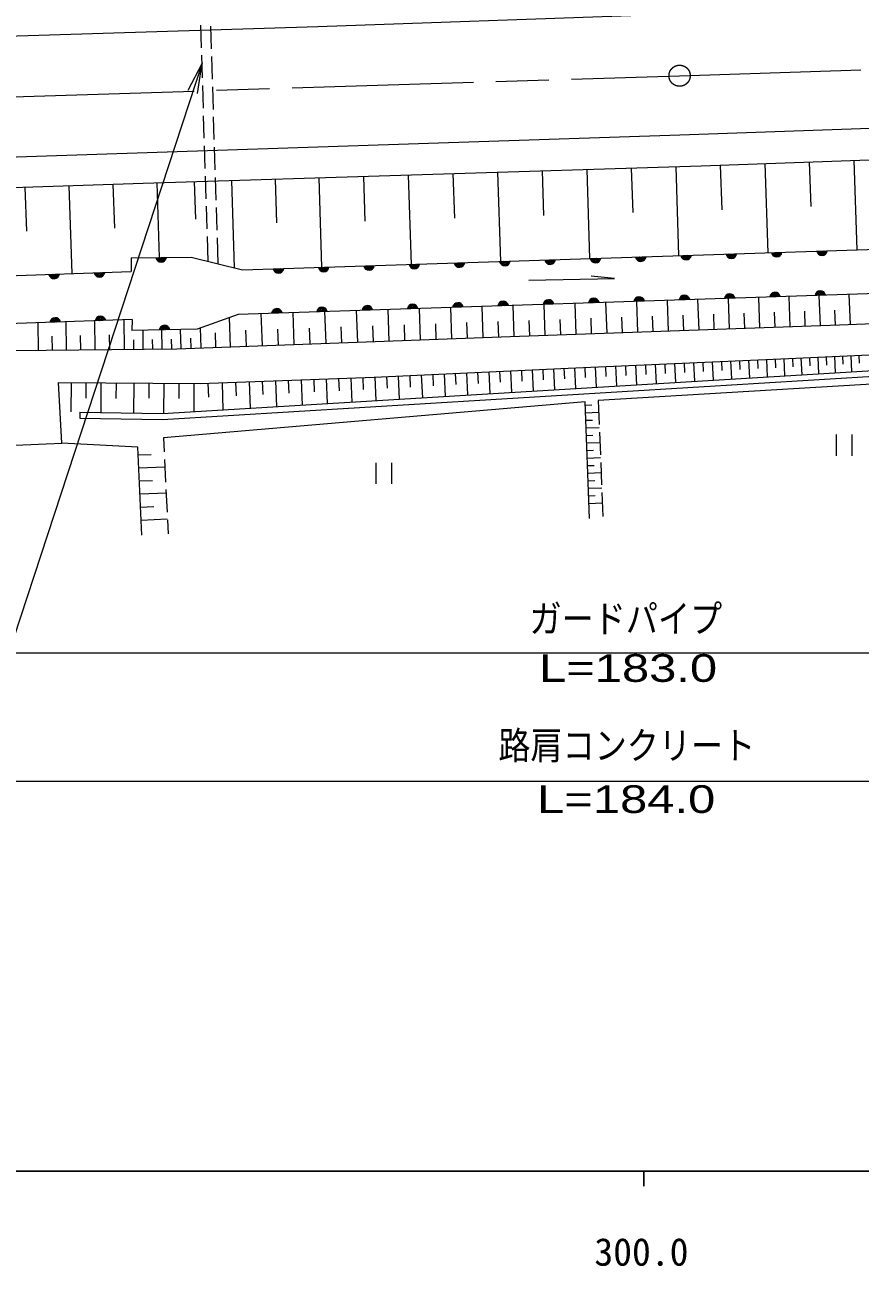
# Model space of a CAD drawing. Units: millimetres, scale not verified. Extents: x 40000 to 680000, y 20000 to 380000.
# Drawn here: x 327028 to 382324, y 198715 to 280858 of the extents above; entities that cross this region are included whole.
import ezdxf
from ezdxf.enums import TextEntityAlignment as Align

# ---------------------------------------------------------------- set-up
doc = ezdxf.new("R2010")
doc.units = ezdxf.units.MM
doc.header["$LTSCALE"] = 1000
doc.linetypes.add('CHAIN', pattern=[18.5, 12, -1.5, 3.5, -1.5])
for name, color, linetype, lineweight in [('M-BMK', 2, 'CHAIN', 13), ('M-STR-HTXT', 7, 'Continuous', 13), ('M-TTL-BAND', 7, 'Continuous', 25), ('M-WORK', 1, 'Continuous', 13)]:
    doc.layers.add(name, color=color, linetype=linetype, lineweight=lineweight)
doc.styles.add('ＭＳ ゴシック', font='')
doc.styles.add('ＭＳ Ｐゴシック', font='')
doc.styles.get('ＭＳ ゴシック').set_extended_font_data('MS Gothic')
doc.styles.get('ＭＳ Ｐゴシック').set_extended_font_data('MS PGothic')

# ---------------------------------------------------------------- blocks, each defined once
blk = doc.blocks.new('open_arrow')
at = {"color": 0, "linetype": 'Continuous', "lineweight": -2}
blk.add_lwpolyline([(7.5, 1.25), (0, 0), (7.5, -1.25)], dxfattribs=at)

msp = doc.modelspace()

# ---------------------------------------------------------------- linework, layer by layer
at = {"layer": 'M-BMK'}
msp.add_line((270760, 274356), (370370, 277490), dxfattribs=at)
msp.add_lwpolyline([(370370, 277490), (454107, 280213), (457459, 280341), (470889, 280651)], dxfattribs=at)
msp.add_circle((370370, 277490), 700, dxfattribs=at)
at = {"layer": 'M-STR-HTXT'}
for p, q in [((277394, 239310), (456469, 239310)), ((277394, 230800), (456469, 230800))]:
    msp.add_line(p, q, dxfattribs=at)
msp.add_lwpolyline([(338756, 278321), (326297, 240309), (295633, 240309)], dxfattribs=at)
at = {"layer": 'M-TTL-BAND'}
for p, q in [((40000, 205000), (579000, 205000)), ((368000, 205000), (368000, 204000))]:
    msp.add_line(p, q, dxfattribs=at)
at = {"layer": 'M-WORK'}
for p, q in [((338724, 279344), (338678, 280844)), ((339386, 279262), (339340, 280761)), ((338786, 277345), (338739, 278845)), ((339448, 277263), (339402, 278762)), ((338847, 275346), (338801, 276845)), ((339510, 275264), (339464, 276763)), ((338909, 273347), (338863, 274846)), ((339571, 273264), (339525, 274764)), ((338971, 271348), (338924, 272847)), ((339633, 271265), (339587, 272765)), ((358326, 271103), (358509, 265201)), ((361277, 271194), (361369, 268243)), ((364228, 271286), (364411, 265393)), ((367174, 271377), (367266, 268431)), ((370121, 271469), (370303, 265586)), ((373062, 271566), (373167, 268625)), ((376003, 271671), (376214, 265779)), ((378949, 271776), (379054, 268830)), ((381895, 271882), (382107, 265971)), ((332857, 270309), (332954, 267401)), ((335765, 270403), (335918, 265456)), ((338239, 270480), (338315, 268006)), ((339032, 269349), (338986, 270848)), ((339695, 269266), (339648, 270766)), ((340712, 270557), (340892, 264776)), ((343603, 270646), (343692, 267756)), ((346493, 270736), (346676, 264815)), ((349453, 270828), (349545, 267867)), ((352414, 270920), (352598, 265008)), ((355370, 271011), (355462, 268055)), ((327039, 270116), (327136, 267205)), ((329950, 270212), (330143, 264397)), ((339094, 267350), (339048, 268849)), ((339756, 267267), (339710, 268767)), ((339160, 265207), (339109, 266850)), ((339825, 265042), (339772, 266768)), ((341426, 264643), (394174, 266365)), ((334061, 265429), (338037, 265486)), ((334061, 265429), (334063, 264532)), ((338037, 265486), (341426, 264643)), ((275900, 262532), (334063, 264532)), ((394221, 263435), (341161, 261695)), ((377691, 260885), (377619, 262890)), ((379691, 260956), (379620, 262956)), ((381682, 261030), (381602, 263021)), ((353228, 260009), (353153, 262088)), ((355301, 260084), (355226, 262156)), ((357367, 260158), (357292, 262224)), ((359426, 260233), (359352, 262292)), ((361479, 260306), (361406, 262359)), ((363526, 260379), (363453, 262426)), ((365567, 260452), (365494, 262493)), ((367603, 260524), (367530, 262560)), ((369632, 260597), (369560, 262626)), ((371655, 260669), (371583, 262693)), ((373673, 260741), (373601, 262759)), ((375685, 260813), (375613, 262825)), ((334127, 261349), (275975, 259422)), ((331679, 259368), (331659, 261267)), ((333622, 259388), (333602, 261331)), ((334127, 261349), (334122, 260626)), ((341161, 261695), (338428, 260725)), ((340642, 259553), (340573, 261486)), ((342758, 259630), (342681, 261745)), ((344866, 259706), (344790, 261814)), ((346967, 259782), (346891, 261883)), ((349061, 259858), (348985, 261952)), ((351148, 259933), (351073, 262020)), ((358396, 260196), (358359, 261225)), ((360452, 260269), (360416, 261296)), ((362503, 260342), (362466, 261366)), ((364547, 260415), (364510, 261436)), ((366585, 260488), (366549, 261506)), ((368617, 260561), (368581, 261575)), ((370644, 260633), (370608, 261645)), ((372664, 260705), (372628, 261714)), ((374679, 260777), (374643, 261783)), ((376688, 260849), (376652, 261852)), ((378691, 260920), (378655, 261920)), ((380686, 260991), (380651, 261987)), ((327924, 259328), (327904, 261143)), ((329780, 259348), (329760, 261204)), ((338428, 260725), (334122, 260626)), ((334864, 259401), (334851, 260643)), ((336121, 259415), (336108, 260672)), ((337386, 259436), (337340, 260700)), ((338710, 259483), (338662, 260807)), ((339676, 259518), (339641, 260485)), ((341700, 259592), (341662, 260649)), ((343812, 259668), (343774, 260722)), ((345917, 259744), (345879, 260795)), ((348014, 259820), (347976, 260867)), ((350105, 259896), (350067, 260939)), ((352188, 259971), (352151, 261011)), ((354265, 260046), (354227, 261083)), ((356334, 260121), (356297, 261154)), ((328852, 259338), (328842, 260266)), ((330729, 259358), (330719, 260307)), ((332650, 259378), (332640, 260350)), ((334243, 259395), (334236, 260016)), ((335492, 259408), (335486, 260036)), ((336753, 259421), (336747, 260054)), ((338048, 259459), (338024, 260121)), ((377268, 258770), (377317, 257636)), ((377835, 258796), (377861, 258228)), ((378402, 258821), (378453, 257705)), ((378961, 258847), (378986, 258289)), ((379519, 258872), (379569, 257772)), ((380069, 258897), (380094, 258347)), ((380619, 258923), (380669, 257839)), ((381161, 258947), (381186, 258405)), ((381703, 258972), (381751, 257905)), ((382236, 258996), (382261, 258463)), ((358458, 257935), (358492, 257211)), ((359182, 257969), (359249, 256540)), ((359896, 258003), (359930, 257288)), ((360610, 258036), (360677, 256627)), ((361315, 258070), (361348, 257365)), ((362020, 258103), (362085, 256712)), ((362715, 258136), (362748, 257440)), ((363411, 258167), (363470, 256796)), ((364096, 258197), (364126, 257511)), ((364781, 258227), (364840, 256879)), ((365455, 258256), (365484, 257582)), ((366129, 258285), (366187, 256961)), ((366791, 258314), (366820, 257652)), ((367453, 258343), (367510, 257041)), ((368104, 258371), (368133, 257720)), ((368755, 258400), (368811, 257120)), ((369395, 258428), (369423, 257788)), ((370035, 258455), (370090, 257198)), ((370664, 258483), (370691, 257854)), ((371293, 258510), (371347, 257274)), ((371911, 258537), (371938, 257919)), ((372529, 258564), (372582, 257349)), ((373137, 258591), (373164, 257983)), ((373745, 258617), (373797, 257422)), ((374342, 258643), (374368, 258046)), ((374939, 258669), (374991, 257495)), ((375527, 258695), (375552, 258107)), ((376114, 258720), (376164, 257566)), ((376691, 258745), (376716, 258168)), ((330085, 257164), (330069, 255242)), ((331076, 257156), (331068, 256164)), ((332067, 257147), (332051, 255208)), ((333064, 257139), (333056, 256142)), ((334248, 257154), (334231, 255172)), ((335239, 257146), (335231, 256155)), ((336230, 257138), (336214, 255143)), ((337227, 257130), (337219, 256133)), ((338224, 257122), (338209, 255264)), ((339152, 257137), (339186, 256209)), ((340080, 257171), (340146, 255382)), ((340975, 257204), (341008, 256309)), ((341869, 257237), (341934, 255490)), ((342743, 257269), (342775, 256396)), ((343616, 257301), (343679, 255596)), ((344469, 257333), (344500, 256480)), ((345321, 257364), (345382, 255699)), ((346153, 257395), (346184, 256562)), ((346986, 257425), (347045, 255800)), ((347798, 257455), (347828, 256643)), ((348611, 257485), (348669, 255899)), ((349404, 257514), (349433, 256721)), ((350197, 257544), (350270, 255996)), ((350971, 257581), (351007, 256806)), ((351745, 257617), (351817, 256090)), ((352509, 257653), (352545, 256889)), ((353272, 257689), (353344, 256182)), ((354026, 257725), (354062, 256971)), ((354780, 257761), (354850, 256274)), ((355523, 257796), (355558, 257052)), ((356267, 257831), (356336, 256364)), ((357000, 257866), (357035, 257132)), ((357734, 257900), (357803, 256453)), ((364121, 255688), (364558, 255704)), ((364983, 255997), (365047, 254404)), ((330661, 255232), (330661, 254840)), ((364140, 255188), (365014, 255221)), ((364159, 254688), (364597, 254705)), ((364178, 254189), (365054, 254222)), ((365067, 253905), (365127, 252406)), ((336210, 253534), (336254, 252602)), ((364197, 253689), (364636, 253706)), ((364216, 253189), (365094, 253223)), ((380734, 253746), (380734, 252346)), ((381784, 252346), (381784, 253746)), ((334541, 252397), (335401, 252435)), ((364235, 252690), (364675, 252707)), ((364254, 252190), (365134, 252224)), ((334579, 251536), (336300, 251613)), ((336277, 252103), (336347, 250605)), ((350265, 251882), (350265, 250482)), ((351315, 250482), (351315, 251882)), ((364273, 251691), (364714, 251707)), ((365147, 251906), (365207, 250408)), ((334617, 250674), (335480, 250712)), ((364292, 251191), (365174, 251225)), ((364311, 250691), (364753, 250708)), ((334656, 249812), (336380, 249888)), ((336370, 250105), (336440, 248607)), ((364331, 250192), (365214, 250225)), ((365227, 249908), (365290, 248316)), ((334694, 248947), (335558, 248986)), ((364350, 249692), (364792, 249709)), ((364369, 249192), (365254, 249226)), ((334732, 248083), (336461, 248160)), ((336463, 248107), (336506, 247176))]:
    msp.add_line(p, q, dxfattribs=at)
for points in [[(275541, 278504), (321540, 279965), (346414, 280752), (367755, 281497)], [(454138, 276501), (370376, 273551), (279207, 270527)], [(275284, 263506), (277394, 267427), (280474, 268593), (297038, 269119), (334857, 270375), (371802, 271521), (413807, 273023), (455467, 274351), (456469, 273972), (457181, 273268), (457892, 271690), (458578, 269200)], [(275657, 258096), (277481, 255485), (304632, 259083), (337088, 259425), (359158, 260223), (380945, 261001), (389472, 261344), (395018, 260988), (418239, 261985), (446874, 263128), (458745, 263800)], [(360384, 263952), (366052, 264074), (364519, 264234)], [(326396, 253039), (329469, 253183), (329248, 257195), (338640, 257118), (350143, 257541), (362990, 258149), (377576, 258784), (389686, 259336), (395392, 258894), (410907, 259778), (424775, 260459), (435846, 260854), (449668, 261130), (453625, 261112), (458042, 260284), (460417, 258775), (460868, 247962)], [(330661, 255232), (336149, 255140), (388307, 258302), (394367, 257587), (424454, 259465), (452191, 260247), (457395, 258485), (458757, 258521)], [(330661, 254840), (336149, 254748), (388307, 257911), (394367, 257196), (424454, 259073), (452191, 259856), (457395, 258093), (458757, 258130)], [(394167, 250637), (393864, 256650), (388269, 257386), (364983, 255997)], [(364407, 248193), (364112, 255911), (336210, 253534)], [(334776, 247084), (334519, 252900), (329469, 253183)]]:
    msp.add_lwpolyline(points, dxfattribs=at)
for centre, radius, start, end in [((336048, 265512), 354, 189.6226, 352.02778), ((336048, 265512), 283, 191.84664, 349.80374), ((336048, 265512), 212, 195.59297, 346.05741), ((336048, 265512), 142, 203.3047, 338.34569), ((336048, 265512), 100, 213.62236, 328.02802), ((364800, 265460), 354, 190.66684, 353.07202), ((364800, 265460), 283, 192.89088, 350.84798), ((364800, 265460), 212, 196.63721, 347.10165), ((364800, 265460), 142, 204.34894, 339.38992), ((364800, 265460), 100, 214.6666, 329.07226), ((367799, 265558), 354, 190.66684, 353.07202), ((367799, 265558), 283, 192.89088, 350.84798), ((367799, 265558), 212, 196.63721, 347.10165), ((367799, 265558), 142, 204.34894, 339.38992), ((367799, 265558), 100, 214.6666, 329.07226), ((370797, 265656), 354, 190.66684, 353.07202), ((370797, 265656), 283, 192.89088, 350.84798), ((370797, 265656), 212, 196.63721, 347.10165), ((370797, 265656), 142, 204.34894, 339.38992), ((370797, 265656), 100, 214.6666, 329.07226), ((373795, 265754), 354, 190.66684, 353.07202), ((373795, 265754), 283, 192.89088, 350.84798), ((373795, 265754), 212, 196.63721, 347.10165), ((373795, 265754), 142, 204.34894, 339.38992), ((373795, 265754), 100, 214.6666, 329.07226), ((376794, 265852), 354, 190.66684, 353.07202), ((376794, 265852), 283, 192.89088, 350.84798), ((376794, 265852), 212, 196.63721, 347.10165), ((376794, 265852), 142, 204.34894, 339.38992), ((376794, 265852), 100, 214.6666, 329.07226), ((379792, 265950), 354, 190.66684, 353.07202), ((379792, 265950), 283, 192.89088, 350.84798), ((379792, 265950), 212, 196.63721, 347.10165), ((379792, 265950), 142, 204.34894, 339.38992), ((379792, 265950), 100, 214.6666, 329.07226), ((343811, 264775), 354, 190.66684, 353.07202), ((343811, 264775), 283, 192.89088, 350.84798), ((343811, 264775), 212, 196.63721, 347.10165), ((343811, 264775), 142, 204.34894, 339.38992), ((343811, 264775), 100, 214.6666, 329.07226), ((346810, 264873), 354, 190.66684, 353.07202), ((346810, 264873), 283, 192.89088, 350.84798), ((346810, 264873), 212, 196.63721, 347.10165), ((346810, 264873), 142, 204.34894, 339.38992), ((346810, 264873), 100, 214.6666, 329.07226), ((349808, 264971), 354, 190.66684, 353.07202), ((349808, 264971), 283, 192.89088, 350.84798), ((349808, 264971), 212, 196.63721, 347.10165), ((349808, 264971), 142, 204.34894, 339.38992), ((349808, 264971), 100, 214.6666, 329.07226), ((352807, 265069), 354, 190.66684, 353.07202), ((352807, 265069), 283, 192.89088, 350.84798), ((352807, 265069), 212, 196.63721, 347.10165), ((352807, 265069), 142, 204.34894, 339.38992), ((352807, 265069), 100, 214.6666, 329.07226), ((355805, 265167), 354, 190.66684, 353.07202), ((355805, 265167), 283, 192.89088, 350.84798), ((355805, 265167), 212, 196.63721, 347.10165), ((355805, 265167), 142, 204.34894, 339.38992), ((355805, 265167), 100, 214.6666, 329.07226), ((358803, 265265), 354, 190.66684, 353.07202), ((358803, 265265), 283, 192.89088, 350.84798), ((358803, 265265), 212, 196.63721, 347.10165), ((358803, 265265), 142, 204.34894, 339.38992), ((358803, 265265), 100, 214.6666, 329.07226), ((361802, 265362), 354, 190.66684, 353.07202), ((361802, 265362), 283, 192.89088, 350.84798), ((361802, 265362), 212, 196.63721, 347.10165), ((361802, 265362), 142, 204.34894, 339.38992), ((361802, 265362), 100, 214.6666, 329.07226), ((328965, 264411), 354, 190.76668, 353.17186), ((328965, 264411), 283, 192.99072, 350.94782), ((328965, 264411), 212, 196.73705, 347.2015), ((328965, 264411), 142, 204.44878, 339.48977), ((328965, 264411), 100, 214.76644, 329.1721), ((331963, 264514), 354, 190.76668, 353.17186), ((331963, 264514), 283, 192.99072, 350.94782), ((331963, 264514), 212, 196.73705, 347.2015), ((331963, 264514), 142, 204.44878, 339.48977), ((331963, 264514), 100, 214.76644, 329.1721), ((367693, 262511), 354, 10.67487, 173.08005), ((370691, 262609), 354, 10.67487, 173.08005), ((370691, 262609), 283, 12.89891, 170.85601), ((373690, 262707), 354, 10.67487, 173.08005), ((373690, 262707), 283, 12.89891, 170.85601), ((373690, 262707), 212, 16.64524, 167.10969), ((376688, 262806), 354, 10.67487, 173.08005), ((376688, 262806), 283, 12.89891, 170.85601), ((376688, 262806), 212, 16.64524, 167.10969), ((376688, 262806), 142, 24.35697, 159.39796), ((376688, 262806), 100, 34.67463, 149.08029), ((379686, 262904), 354, 10.67487, 173.08005), ((379686, 262904), 283, 12.89891, 170.85601), ((379686, 262904), 212, 16.64524, 167.10969), ((379686, 262904), 142, 24.35697, 159.39796), ((379686, 262904), 100, 34.67463, 149.08029), ((343706, 261725), 354, 10.67487, 173.08005), ((346704, 261823), 354, 10.67487, 173.08005), ((346704, 261823), 283, 12.89891, 170.85601), ((349703, 261921), 354, 10.67487, 173.08005), ((349703, 261921), 283, 12.89891, 170.85601), ((349703, 261921), 212, 16.64524, 167.10969), ((349703, 261921), 142, 24.35697, 159.39796), ((352701, 262019), 354, 10.67487, 173.08005), ((352701, 262019), 283, 12.89891, 170.85601), ((352701, 262019), 212, 16.64524, 167.10969), ((352701, 262019), 142, 24.35697, 159.39796), ((352701, 262019), 100, 34.67463, 149.08029), ((355699, 262118), 354, 10.67487, 173.08005), ((355699, 262118), 283, 12.89891, 170.85601), ((355699, 262118), 212, 16.64524, 167.10969), ((355699, 262118), 142, 24.35697, 159.39796), ((355699, 262118), 100, 34.67463, 149.08029), ((358698, 262216), 354, 10.67487, 173.08005), ((358698, 262216), 283, 12.89891, 170.85601), ((358698, 262216), 212, 16.64524, 167.10969), ((358698, 262216), 142, 24.35697, 159.39796), ((358698, 262216), 100, 34.67463, 149.08029), ((361696, 262314), 354, 10.67487, 173.08005), ((361696, 262314), 283, 12.89891, 170.85601), ((361696, 262314), 212, 16.64524, 167.10969), ((361696, 262314), 142, 24.35697, 159.39796), ((361696, 262314), 100, 34.67463, 149.08029), ((364695, 262413), 354, 10.67487, 173.08005), ((364695, 262413), 283, 12.89891, 170.85601), ((364695, 262413), 212, 16.64524, 167.10969), ((364695, 262413), 142, 24.35697, 159.39796), ((364695, 262413), 100, 34.67463, 149.08029), ((367693, 262511), 283, 12.89891, 170.85601), ((367693, 262511), 212, 16.64524, 167.10969), ((367693, 262511), 142, 24.35697, 159.39796), ((367693, 262511), 100, 34.67463, 149.08029), ((370691, 262609), 212, 16.64524, 167.10969), ((370691, 262609), 142, 24.35697, 159.39796), ((370691, 262609), 100, 34.67463, 149.08029), ((373690, 262707), 142, 24.35697, 159.39796), ((373690, 262707), 100, 34.67463, 149.08029), ((329040, 261126), 354, 10.69547, 173.10065), ((329040, 261126), 283, 12.91951, 170.87661), ((329040, 261126), 212, 16.66583, 167.13028), ((329040, 261126), 142, 24.37756, 159.41855), ((329040, 261126), 100, 34.69523, 149.10089), ((332038, 261225), 354, 10.69547, 173.10065), ((332038, 261225), 283, 12.91951, 170.87661), ((332038, 261225), 212, 16.66583, 167.13028), ((332038, 261225), 142, 24.37756, 159.41855), ((332038, 261225), 100, 34.69523, 149.10089), ((343706, 261725), 283, 12.89891, 170.85601), ((343706, 261725), 212, 16.64524, 167.10969), ((343706, 261725), 142, 24.35697, 159.39796), ((343706, 261725), 100, 34.67463, 149.08029), ((346704, 261823), 212, 16.64524, 167.10969), ((346704, 261823), 142, 24.35697, 159.39796), ((346704, 261823), 100, 34.67463, 149.08029), ((349703, 261921), 100, 34.67463, 149.08029), ((336276, 260621), 354, 10.10307, 172.50825), ((336276, 260621), 283, 12.32711, 170.28421), ((336276, 260621), 212, 16.07344, 166.53788), ((336276, 260621), 142, 23.78517, 158.82616), ((336276, 260621), 100, 34.10283, 148.50849)]:
    msp.add_arc(centre, radius, start, end, dxfattribs=at)

# ---------------------------------------------------------------- block references
at = {"layer": 'M-STR-HTXT', "xscale": 267, "yscale": 267, "rotation": 251.9}
msp.add_blockref('open_arrow', (338756, 278321), dxfattribs=at)

# ---------------------------------------------------------------- texts
at = {"layer": 'M-STR-HTXT', "style": 'ＭＳ Ｐゴシック'}
for s, width, p in [('ガードパイプ', 0.85, (366810, 240094)), ('L=183.0', 1.35, (366960, 236830)), ('路肩コンクリート', 0.85, (366872, 231708)), ('L=184.0', 1.35, (366835, 228155))]:
    msp.add_text(s, height=1833, dxfattribs=dict(at, width=width)).set_placement(p, align=Align.BOTTOM_CENTER)
at = {"layer": 'M-TTL-BAND', "style": 'ＭＳ ゴシック'}
msp.add_text('300.0', height=1833, dxfattribs=at).set_placement((367844, 198195), align=Align.BOTTOM_CENTER)

doc.saveas('drawing.dxf')
